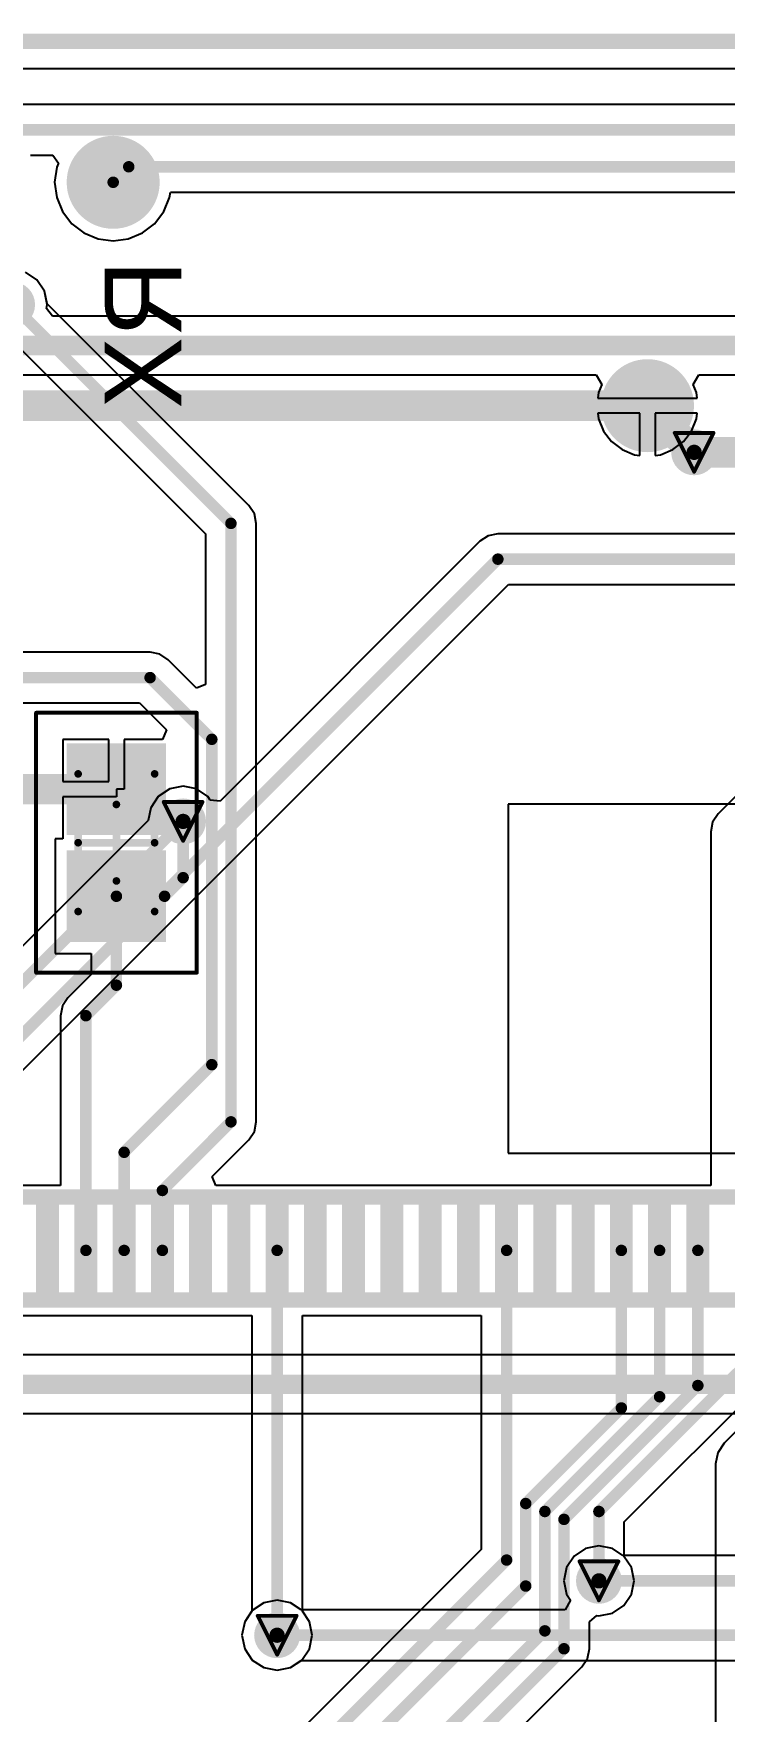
# Model space of a CAD drawing. Header units: millimetres. Extents: x 9.6 to 105, y 7.6 to 66.9.
# Drawn here: x 63.98 to 73.01, y 44.9 to 66.84 of the extents above; entities that cross this region are included whole.
import ezdxf

# ---------------------------------------------------------------- set-up
doc = ezdxf.new("R2010")
doc.units = ezdxf.units.MM
for name, color, linetype in [('BottomLayer', 5, 'Continuous'), ('BottomOverlay', 54, 'Continuous'), ('BottomPaste', 16, 'Continuous'), ('BottomSolder', 6, 'Continuous'), ('DrillDrawing', 1, 'Continuous'), ('KeepOutLayer', 6, 'Continuous'), ('Mechanical13', 56, 'Continuous'), ('Mechanical15', 56, 'Continuous'), ('Mechanical2', 216, 'Continuous'), ('Mechanical3', 76, 'Continuous'), ('Mechanical5', 56, 'Continuous'), ('TopLayer', 1, 'Continuous'), ('TopPaste', 8, 'Continuous'), ('TopSolder', 216, 'Continuous'), ('ViaHoleLayer', 16, 'Continuous')]:
    doc.layers.add(name, color=color, linetype=linetype)
doc.styles.add('Arial', font='arial.ttf', dxfattribs={"height": 0.2})

msp = doc.modelspace()

# ---------------------------------------------------------------- hatches: boundary and pattern name
at = {"layer": 'BottomLayer'}
h = msp.add_hatch(color=5, dxfattribs=at)
edge = h.paths.add_edge_path()
edge.add_arc((65.024, 64.897), 0.508, 0, 360)
h = msp.add_hatch(color=5, dxfattribs=at)
edge = h.paths.add_edge_path()
edge.add_arc((72.009, 61.976), 0.508, 0, 360)
h = msp.add_hatch(color=5, dxfattribs=at)
edge = h.paths.add_edge_path()
edge.add_arc((72.619, 61.366), 0.2, 0, 360)
h = msp.add_hatch(color=5, dxfattribs=at)
edge = h.paths.add_edge_path()
edge.add_arc((65.938, 56.54), 0.2, 0, 360)
h = msp.add_hatch(color=5, dxfattribs=at)
edge = h.paths.add_edge_path()
edge.add_arc((71.374, 46.609), 0.2, 0, 360)
h = msp.add_hatch(color=5, dxfattribs=at)
edge = h.paths.add_edge_path()
edge.add_arc((67.167, 45.898), 0.2, 0, 360)
at = {"layer": 'BottomPaste'}
h = msp.add_hatch(color=16, dxfattribs=at)
edge = h.paths.add_edge_path()
edge.add_arc((65.024, 64.897), 0.458, 0, 360)
h = msp.add_hatch(color=16, dxfattribs=at)
edge = h.paths.add_edge_path()
edge.add_arc((72.009, 61.976), 0.458, 0, 360)
at = {"layer": 'BottomSolder'}
h = msp.add_hatch(color=6, dxfattribs=at)
edge = h.paths.add_edge_path()
edge.add_arc((65.024, 64.897), 0.608, 0, 360)
h = msp.add_hatch(color=6, dxfattribs=at)
edge = h.paths.add_edge_path()
edge.add_arc((63.703, 63.297), 0.3, 0, 360)
h = msp.add_hatch(color=6, dxfattribs=at)
edge = h.paths.add_edge_path()
edge.add_arc((72.009, 61.976), 0.608, 0, 360)
h = msp.add_hatch(color=6, dxfattribs=at)
edge = h.paths.add_edge_path()
edge.add_arc((72.619, 61.366), 0.3, 0, 360)
h = msp.add_hatch(color=6, dxfattribs=at)
edge = h.paths.add_edge_path()
edge.add_arc((65.938, 56.54), 0.3, 0, 360)
h = msp.add_hatch(color=6, dxfattribs=at)
edge = h.paths.add_edge_path()
edge.add_arc((71.374, 46.609), 0.3, 0, 360)
h = msp.add_hatch(color=6, dxfattribs=at)
edge = h.paths.add_edge_path()
edge.add_arc((67.167, 45.898), 0.3, 0, 360)
at = {"layer": 'TopLayer'}
h = msp.add_hatch(color=1, dxfattribs=at)
edge = h.paths.add_edge_path()
edge.add_arc((72.619, 61.366), 0.2, 0, 360)
for points in [[(64.516, 57.461), (65.616, 57.461), (65.616, 56.461), (64.516, 56.461)], [(64.516, 56.061), (65.616, 56.061), (65.616, 55.061), (64.516, 55.061)], [(64.017, 51.53), (64.317, 51.53), (64.317, 50.33), (64.017, 50.33)], [(64.517, 51.53), (64.817, 51.53), (64.817, 50.33), (64.517, 50.33)], [(65.017, 51.53), (65.317, 51.53), (65.317, 50.33), (65.017, 50.33)], [(65.517, 51.53), (65.817, 51.53), (65.817, 50.33), (65.517, 50.33)], [(66.017, 51.53), (66.317, 51.53), (66.317, 50.33), (66.017, 50.33)], [(66.517, 51.53), (66.817, 51.53), (66.817, 50.33), (66.517, 50.33)], [(67.017, 51.53), (67.317, 51.53), (67.317, 50.33), (67.017, 50.33)], [(67.517, 51.53), (67.817, 51.53), (67.817, 50.33), (67.517, 50.33)], [(68.017, 51.53), (68.317, 51.53), (68.317, 50.33), (68.017, 50.33)], [(68.517, 51.53), (68.817, 51.53), (68.817, 50.33), (68.517, 50.33)], [(69.017, 51.53), (69.317, 51.53), (69.317, 50.33), (69.017, 50.33)], [(69.517, 51.53), (69.817, 51.53), (69.817, 50.33), (69.517, 50.33)], [(70.017, 51.53), (70.317, 51.53), (70.317, 50.33), (70.017, 50.33)], [(70.517, 51.53), (70.817, 51.53), (70.817, 50.33), (70.517, 50.33)], [(71.017, 51.53), (71.317, 51.53), (71.317, 50.33), (71.017, 50.33)], [(71.517, 51.53), (71.817, 51.53), (71.817, 50.33), (71.517, 50.33)], [(72.017, 51.53), (72.317, 51.53), (72.317, 50.33), (72.017, 50.33)], [(72.517, 51.53), (72.817, 51.53), (72.817, 50.33), (72.517, 50.33)]]:
    msp.add_hatch(color=1, dxfattribs=at).paths.add_polyline_path(points)
h = msp.add_hatch(color=1, dxfattribs=at)
edge = h.paths.add_edge_path()
edge.add_arc((65.938, 56.54), 0.2, 0, 360)
h = msp.add_hatch(color=1, dxfattribs=at)
edge = h.paths.add_edge_path()
edge.add_arc((71.374, 46.609), 0.2, 0, 360)
h = msp.add_hatch(color=1, dxfattribs=at)
edge = h.paths.add_edge_path()
edge.add_arc((67.167, 45.898), 0.2, 0, 360)
at = {"layer": 'TopPaste'}
for points in [[(64.566, 57.411), (65.566, 57.411), (65.566, 56.511), (64.566, 56.511)], [(64.566, 56.011), (65.566, 56.011), (65.566, 55.111), (64.566, 55.111)], [(64.017, 51.53), (64.317, 51.53), (64.317, 50.33), (64.017, 50.33)], [(64.517, 51.53), (64.817, 51.53), (64.817, 50.33), (64.517, 50.33)], [(65.017, 51.53), (65.317, 51.53), (65.317, 50.33), (65.017, 50.33)], [(65.517, 51.53), (65.817, 51.53), (65.817, 50.33), (65.517, 50.33)], [(66.017, 51.53), (66.317, 51.53), (66.317, 50.33), (66.017, 50.33)], [(66.517, 51.53), (66.817, 51.53), (66.817, 50.33), (66.517, 50.33)], [(67.017, 51.53), (67.317, 51.53), (67.317, 50.33), (67.017, 50.33)], [(67.517, 51.53), (67.817, 51.53), (67.817, 50.33), (67.517, 50.33)], [(68.017, 51.53), (68.317, 51.53), (68.317, 50.33), (68.017, 50.33)], [(68.517, 51.53), (68.817, 51.53), (68.817, 50.33), (68.517, 50.33)], [(69.017, 51.53), (69.317, 51.53), (69.317, 50.33), (69.017, 50.33)], [(69.517, 51.53), (69.817, 51.53), (69.817, 50.33), (69.517, 50.33)], [(70.017, 51.53), (70.317, 51.53), (70.317, 50.33), (70.017, 50.33)], [(70.517, 51.53), (70.817, 51.53), (70.817, 50.33), (70.517, 50.33)], [(71.017, 51.53), (71.317, 51.53), (71.317, 50.33), (71.017, 50.33)], [(71.517, 51.53), (71.817, 51.53), (71.817, 50.33), (71.517, 50.33)], [(72.017, 51.53), (72.317, 51.53), (72.317, 50.33), (72.017, 50.33)], [(72.517, 51.53), (72.817, 51.53), (72.817, 50.33), (72.517, 50.33)]]:
    msp.add_hatch(color=8, dxfattribs=at).paths.add_polyline_path(points)
at = {"layer": 'TopSolder'}
h = msp.add_hatch(color=216, dxfattribs=at)
edge = h.paths.add_edge_path()
edge.add_arc((63.703, 63.297), 0.3, 0, 360)
h = msp.add_hatch(color=216, dxfattribs=at)
edge = h.paths.add_edge_path()
edge.add_arc((72.619, 61.366), 0.3, 0, 360)
for points in [[(64.416, 57.561), (65.716, 57.561), (65.716, 56.361), (64.416, 56.361)], [(64.416, 56.161), (65.716, 56.161), (65.716, 54.961), (64.416, 54.961)], [(64.017, 51.53), (64.317, 51.53), (64.317, 50.33), (64.017, 50.33)], [(64.517, 51.53), (64.817, 51.53), (64.817, 50.33), (64.517, 50.33)], [(65.017, 51.53), (65.317, 51.53), (65.317, 50.33), (65.017, 50.33)], [(65.517, 51.53), (65.817, 51.53), (65.817, 50.33), (65.517, 50.33)], [(66.017, 51.53), (66.317, 51.53), (66.317, 50.33), (66.017, 50.33)], [(66.517, 51.53), (66.817, 51.53), (66.817, 50.33), (66.517, 50.33)], [(67.017, 51.53), (67.317, 51.53), (67.317, 50.33), (67.017, 50.33)], [(67.517, 51.53), (67.817, 51.53), (67.817, 50.33), (67.517, 50.33)], [(68.017, 51.53), (68.317, 51.53), (68.317, 50.33), (68.017, 50.33)], [(68.517, 51.53), (68.817, 51.53), (68.817, 50.33), (68.517, 50.33)], [(69.017, 51.53), (69.317, 51.53), (69.317, 50.33), (69.017, 50.33)], [(69.517, 51.53), (69.817, 51.53), (69.817, 50.33), (69.517, 50.33)], [(70.017, 51.53), (70.317, 51.53), (70.317, 50.33), (70.017, 50.33)], [(70.517, 51.53), (70.817, 51.53), (70.817, 50.33), (70.517, 50.33)], [(71.017, 51.53), (71.317, 51.53), (71.317, 50.33), (71.017, 50.33)], [(71.517, 51.53), (71.817, 51.53), (71.817, 50.33), (71.517, 50.33)], [(72.017, 51.53), (72.317, 51.53), (72.317, 50.33), (72.017, 50.33)], [(72.517, 51.53), (72.817, 51.53), (72.817, 50.33), (72.517, 50.33)]]:
    msp.add_hatch(color=216, dxfattribs=at).paths.add_polyline_path(points)
h = msp.add_hatch(color=216, dxfattribs=at)
edge = h.paths.add_edge_path()
edge.add_arc((65.938, 56.54), 0.3, 0, 360)
h = msp.add_hatch(color=216, dxfattribs=at)
edge = h.paths.add_edge_path()
edge.add_arc((71.374, 46.609), 0.3, 0, 360)
h = msp.add_hatch(color=216, dxfattribs=at)
edge = h.paths.add_edge_path()
edge.add_arc((67.167, 45.898), 0.3, 0, 360)
at = {"layer": 'ViaHoleLayer'}
h = msp.add_hatch(color=16, dxfattribs=at)
edge = h.paths.add_edge_path()
edge.add_arc((72.619, 61.366), 0.1, 0, 360)
h = msp.add_hatch(color=16, dxfattribs=at)
edge = h.paths.add_edge_path()
edge.add_arc((65.938, 56.54), 0.1, 0, 360)
h = msp.add_hatch(color=16, dxfattribs=at)
edge = h.paths.add_edge_path()
edge.add_arc((71.374, 46.609), 0.1, 0, 360)
h = msp.add_hatch(color=16, dxfattribs=at)
edge = h.paths.add_edge_path()
edge.add_arc((67.167, 45.898), 0.1, 0, 360)

# ---------------------------------------------------------------- linework, layer by layer
at = {"layer": 'BottomLayer'}
for p, q in [((13.302, 66.385), (98.982, 66.385)), ((89.535, 65.914), (63.805, 65.914)), ((63.942, 65.251), (64.236, 65.251)), ((64.236, 65.251), (64.307, 65.146)), ((64.286, 65.095), (64.259, 64.897)), ((64.307, 65.146), (64.286, 65.095)), ((64.259, 64.897), (64.286, 64.699)), ((65.762, 64.699), (65.772, 64.769)), ((65.772, 64.769), (86.861, 64.769)), ((64.286, 64.699), (64.362, 64.515)), ((64.362, 64.515), (64.483, 64.356)), ((65.565, 64.356), (65.686, 64.515)), ((65.686, 64.515), (65.762, 64.699)), ((64.483, 64.356), (64.642, 64.235)), ((65.406, 64.235), (65.565, 64.356)), ((64.642, 64.235), (64.826, 64.159)), ((64.826, 64.159), (65.024, 64.132)), ((65.024, 64.132), (65.222, 64.159)), ((65.222, 64.159), (65.406, 64.235)), ((64.028, 63.621), (63.879, 63.721)), ((64.127, 63.472), (64.028, 63.621)), ((64.162, 63.297), (64.127, 63.472)), ((64.152, 63.246), (64.162, 63.297)), ((64.232, 63.148), (64.152, 63.246)), ((76.866, 63.148), (64.232, 63.148)), ((62.586, 62.379), (71.339, 62.379)), ((71.339, 62.379), (71.411, 62.252)), ((72.607, 62.252), (72.679, 62.379)), ((72.679, 62.379), (78.801, 62.379)), ((71.368, 62.148), (71.358, 62.076)), ((71.411, 62.252), (71.368, 62.148)), ((72.65, 62.148), (72.607, 62.252)), ((72.66, 62.076), (72.65, 62.148)), ((71.358, 62.076), (72.009, 62.076)), ((71.909, 61.876), (71.358, 61.876)), ((71.358, 61.876), (71.368, 61.804)), ((71.909, 61.325), (71.909, 61.876)), ((72.009, 62.076), (72.66, 62.076)), ((72.66, 61.876), (72.109, 61.876)), ((72.109, 61.876), (72.109, 61.325)), ((72.65, 61.804), (72.66, 61.876)), ((71.368, 61.804), (71.434, 61.644)), ((72.584, 61.644), (72.65, 61.804)), ((71.434, 61.644), (71.54, 61.507)), ((71.54, 61.507), (71.677, 61.401)), ((72.341, 61.401), (72.478, 61.507)), ((72.478, 61.507), (72.584, 61.644)), ((71.677, 61.401), (71.837, 61.335)), ((71.837, 61.335), (71.909, 61.325)), ((72.109, 61.325), (72.181, 61.335)), ((72.181, 61.335), (72.341, 61.401)), ((69.819, 60.204), (66.421, 56.805)), ((69.926, 60.276), (69.819, 60.204)), ((70.053, 60.301), (69.926, 60.276)), ((76.889, 60.301), (70.053, 60.301)), ((60.961, 50.409), (70.19, 59.638)), ((70.19, 59.638), (75.636, 59.638)), ((65.614, 56.865), (65.515, 56.716)), ((65.763, 56.964), (65.614, 56.865)), ((65.938, 56.999), (65.763, 56.964)), ((66.114, 56.964), (65.938, 56.999)), ((66.263, 56.865), (66.114, 56.964)), ((66.294, 56.818), (66.263, 56.865)), ((65.515, 56.716), (65.482, 56.553)), ((66.421, 56.805), (66.294, 56.818)), ((86.356, 56.765), (70.186, 56.765)), ((70.186, 56.765), (70.186, 52.201)), ((65.482, 56.553), (58.361, 49.431)), ((70.186, 52.201), (86.356, 52.201)), ((78.404, 49.564), (62.439, 49.564)), ((62.598, 48.796), (78.404, 48.796)), ((71.198, 47.033), (71.05, 46.933)), ((71.374, 47.068), (71.198, 47.033)), ((71.55, 47.033), (71.374, 47.068)), ((71.688, 46.94), (71.55, 47.033)), ((70.95, 46.785), (70.915, 46.609)), ((71.05, 46.933), (70.95, 46.785)), ((100.416, 46.94), (71.688, 46.94)), ((70.915, 46.609), (70.95, 46.433)), ((66.992, 46.322), (66.843, 46.222)), ((67.167, 46.357), (66.992, 46.322)), ((67.343, 46.322), (67.167, 46.357)), ((67.481, 46.229), (67.343, 46.322)), ((71.002, 46.356), (70.934, 46.229)), ((70.95, 46.433), (71.002, 46.356)), ((66.843, 46.222), (66.743, 46.073)), ((70.934, 46.229), (67.481, 46.229)), ((66.743, 46.073), (66.708, 45.898)), ((66.708, 45.898), (66.743, 45.722)), ((66.743, 45.722), (66.843, 45.573)), ((66.843, 45.573), (66.992, 45.474)), ((66.992, 45.474), (67.167, 45.439)), ((67.167, 45.439), (67.343, 45.474)), ((67.343, 45.474), (67.481, 45.566)), ((67.481, 45.566), (100.962, 45.566))]:
    msp.add_line(p, q, dxfattribs=at)
for points, const_width in [([(63.805, 65.583), (89.535, 65.583)], 0.15), ([(65.024, 64.897), (65.227, 65.1)], 0.15), ([(65.227, 65.1), (89.23, 65.1)], 0.15), ([(62.586, 62.763), (79.07, 62.763)], 0.254), ([(55.753, 61.976), (72.009, 61.976)], 0.4), ([(72.009, 61.976), (72.619, 61.366)], 0.4), ([(60.63, 50.546), (70.053, 59.969)], 0.15), ([(70.053, 59.969), (77.026, 59.969)], 0.15), ([(58.268, 48.87), (65.938, 56.54)], 0.15), ([(62.439, 49.18), (78.638, 49.18)], 0.254), ([(71.374, 46.609), (100.553, 46.609)], 0.15), ([(67.167, 45.898), (101.645, 45.898)], 0.15)]:
    msp.add_lwpolyline(points, dxfattribs=dict(at, const_width=const_width))
for points, const_width in [([(65.19, 65.1, 1), (65.265, 65.1, 1)], 0.075), ([(65.19, 65.1, 1), (65.265, 65.1, 1)], 0.075), ([(64.986, 64.897, 1), (65.062, 64.897, 1)], 0.075), ([(71.909, 61.976, 1), (72.109, 61.976, 1)], 0.2), ([(71.909, 61.976, 1), (72.109, 61.976, 1)], 0.2), ([(72.519, 61.366, 1), (72.719, 61.366, 1)], 0.2), ([(70.016, 59.969, 1), (70.091, 59.969, 1)], 0.075), ([(70.016, 59.969, 1), (70.091, 59.969, 1)], 0.075), ([(65.901, 56.54, 1), (65.976, 56.54, 1)], 0.075), ([(71.336, 46.609, 1), (71.412, 46.609, 1)], 0.075), ([(67.13, 45.898, 1), (67.205, 45.898, 1)], 0.075)]:
    msp.add_lwpolyline(points, format="xyb", close=True, dxfattribs=dict(at, const_width=const_width))
at = {"layer": 'DrillDrawing', "const_width": 0.0508}
for points in [[(72.365, 61.62), (72.873, 61.62)], [(72.365, 61.62), (72.619, 61.112)], [(72.619, 61.112), (72.873, 61.62)], [(65.684, 56.794), (66.192, 56.794)], [(65.684, 56.794), (65.938, 56.286)], [(65.938, 56.286), (66.192, 56.794)], [(71.12, 46.863), (71.628, 46.863)], [(71.12, 46.863), (71.374, 46.355)], [(71.374, 46.355), (71.628, 46.863)], [(66.913, 46.152), (67.421, 46.152)], [(66.913, 46.152), (67.167, 45.644)], [(67.167, 45.644), (67.421, 46.152)]]:
    msp.add_lwpolyline(points, dxfattribs=at)
at = {"layer": 'DrillDrawing', "const_width": 0.0254}
for points in [[(72.352, 61.62, 1), (72.377, 61.62, 1)], [(72.352, 61.62, 1), (72.377, 61.62, 1)], [(72.86, 61.62, 1), (72.885, 61.62, 1)], [(72.86, 61.62, 1), (72.885, 61.62, 1)], [(72.606, 61.112, 1), (72.631, 61.112, 1)], [(72.606, 61.112, 1), (72.631, 61.112, 1)], [(65.672, 56.794, 1), (65.697, 56.794, 1)], [(65.672, 56.794, 1), (65.697, 56.794, 1)], [(66.18, 56.794, 1), (66.205, 56.794, 1)], [(66.18, 56.794, 1), (66.205, 56.794, 1)], [(65.926, 56.286, 1), (65.951, 56.286, 1)], [(65.926, 56.286, 1), (65.951, 56.286, 1)], [(71.107, 46.863, 1), (71.133, 46.863, 1)], [(71.107, 46.863, 1), (71.133, 46.863, 1)], [(71.615, 46.863, 1), (71.641, 46.863, 1)], [(71.615, 46.863, 1), (71.641, 46.863, 1)], [(71.361, 46.355, 1), (71.387, 46.355, 1)], [(71.361, 46.355, 1), (71.387, 46.355, 1)], [(66.901, 46.152, 1), (66.926, 46.152, 1)], [(66.901, 46.152, 1), (66.926, 46.152, 1)], [(67.409, 46.152, 1), (67.434, 46.152, 1)], [(67.409, 46.152, 1), (67.434, 46.152, 1)], [(67.155, 45.644, 1), (67.18, 45.644, 1)], [(67.155, 45.644, 1), (67.18, 45.644, 1)]]:
    msp.add_lwpolyline(points, format="xyb", close=True, dxfattribs=at)
at = {"layer": 'KeepOutLayer', "const_width": 0.2}
msp.add_lwpolyline([(13.277, 66.742), (101.277, 66.742)], dxfattribs=at)
at = {"layer": 'Mechanical13', "const_width": 0.1}
for points in [[(64.566, 57.161), (65.566, 57.161)], [(64.566, 55.361), (64.566, 57.161)], [(65.566, 55.361), (65.566, 57.161)], [(64.566, 55.361), (65.566, 55.361)]]:
    msp.add_lwpolyline(points, dxfattribs=at)
at = {"layer": 'Mechanical13', "const_width": 0.05}
for points in [[(64.541, 57.161, 1), (64.591, 57.161, 1)], [(64.541, 57.161, 1), (64.591, 57.161, 1)], [(65.541, 57.161, 1), (65.591, 57.161, 1)], [(65.541, 57.161, 1), (65.591, 57.161, 1)], [(64.541, 55.361, 1), (64.591, 55.361, 1)], [(64.541, 55.361, 1), (64.591, 55.361, 1)], [(65.541, 55.361, 1), (65.591, 55.361, 1)], [(65.541, 55.361, 1), (65.591, 55.361, 1)]]:
    msp.add_lwpolyline(points, format="xyb", close=True, dxfattribs=at)
at = {"layer": 'Mechanical15'}
for points, const_width in [([(64.016, 57.961), (66.116, 57.961)], 0.05), ([(64.016, 54.561), (64.016, 57.961)], 0.05), ([(66.116, 54.561), (66.116, 57.961)], 0.05), ([(65.066, 55.761), (65.066, 56.761)], 0.1), ([(64.566, 56.261), (65.566, 56.261)], 0.1), ([(64.016, 54.561), (66.116, 54.561)], 0.05)]:
    msp.add_lwpolyline(points, dxfattribs=dict(at, const_width=const_width))
for points, const_width in [([(64.004, 57.961, 1), (64.029, 57.961, 1)], 0.025), ([(64.004, 57.961, 1), (64.029, 57.961, 1)], 0.025), ([(66.104, 57.961, 1), (66.129, 57.961, 1)], 0.025), ([(66.104, 57.961, 1), (66.129, 57.961, 1)], 0.025), ([(65.041, 56.761, 1), (65.091, 56.761, 1)], 0.05), ([(64.541, 56.261, 1), (64.591, 56.261, 1)], 0.05), ([(65.541, 56.261, 1), (65.591, 56.261, 1)], 0.05), ([(65.041, 55.761, 1), (65.091, 55.761, 1)], 0.05), ([(64.004, 54.561, 1), (64.029, 54.561, 1)], 0.025), ([(64.004, 54.561, 1), (64.029, 54.561, 1)], 0.025), ([(66.104, 54.561, 1), (66.129, 54.561, 1)], 0.025), ([(66.104, 54.561, 1), (66.129, 54.561, 1)], 0.025)]:
    msp.add_lwpolyline(points, format="xyb", close=True, dxfattribs=dict(at, const_width=const_width))
at = {"layer": 'Mechanical2', "const_width": 0.2}
msp.add_lwpolyline([(60.567, 50.28), (74.767, 50.28)], dxfattribs=at)
at = {"layer": 'Mechanical3', "const_width": 0.2}
msp.add_lwpolyline([(59.217, 51.63), (76.117, 51.63)], dxfattribs=at)
at = {"layer": 'Mechanical5', "const_width": 0.2}
msp.add_lwpolyline([(59.217, 51.63), (76.117, 51.63)], dxfattribs=at)
at = {"layer": 'TopLayer'}
for p, q in [((13.302, 66.385), (82.283, 66.385)), ((64.028, 63.621), (63.879, 63.721)), ((64.127, 63.472), (64.028, 63.621)), ((64.16, 63.309), (64.127, 63.472)), ((66.798, 60.671), (64.16, 63.309)), ((63.691, 62.84), (66.232, 60.299)), ((66.87, 60.563), (66.798, 60.671)), ((66.895, 60.437), (66.87, 60.563)), ((66.895, 52.611), (66.895, 60.437)), ((66.232, 60.299), (66.232, 58.329)), ((75.693, 59.397), (72.933, 56.638)), ((65.506, 58.751), (60.548, 58.751)), ((65.633, 58.726), (65.506, 58.751)), ((65.741, 58.654), (65.633, 58.726)), ((66.115, 58.28), (65.741, 58.654)), ((66.232, 58.329), (66.115, 58.28)), ((60.686, 58.089), (65.369, 58.089)), ((65.369, 58.089), (65.72, 57.738)), ((65.72, 57.738), (65.667, 57.611)), ((64.966, 57.611), (64.366, 57.611)), ((64.366, 57.611), (64.366, 57.061)), ((64.966, 57.061), (64.966, 57.611)), ((65.667, 57.611), (65.166, 57.611)), ((65.166, 57.611), (65.166, 56.961)), ((64.366, 57.061), (64.966, 57.061)), ((65.066, 56.861), (64.366, 56.861)), ((64.366, 56.861), (64.366, 56.311)), ((65.166, 56.961), (65.066, 56.961)), ((65.066, 56.961), (65.066, 56.861)), ((72.933, 56.638), (72.861, 56.53)), ((72.861, 56.53), (72.836, 56.403)), ((72.836, 56.403), (72.836, 51.78)), ((64.366, 56.311), (64.266, 56.311)), ((64.266, 56.311), (64.266, 54.811)), ((64.266, 54.811), (64.735, 54.811)), ((64.735, 54.811), (64.735, 54.536)), ((64.735, 54.536), (64.433, 54.234)), ((64.433, 54.234), (64.361, 54.126)), ((64.361, 54.126), (64.336, 53.999)), ((64.336, 53.999), (64.336, 51.78)), ((66.798, 52.376), (66.87, 52.484)), ((66.87, 52.484), (66.895, 52.611)), ((66.319, 51.897), (66.798, 52.376)), ((64.336, 51.78), (62.267, 51.78)), ((66.367, 51.78), (66.319, 51.897)), ((72.836, 51.78), (66.367, 51.78)), ((62.267, 50.08), (66.836, 50.08)), ((66.836, 50.08), (66.836, 46.212)), ((67.499, 46.212), (67.499, 50.08)), ((67.499, 50.08), (69.836, 50.08)), ((69.836, 50.08), (69.836, 47.018)), ((71.705, 47.379), (73.902, 49.575)), ((74.031, 49.429), (73.012, 48.41)), ((72.929, 48.285), (72.9, 48.138)), ((73.012, 48.41), (72.929, 48.285)), ((72.9, 48.138), (72.9, 48.138)), ((72.9, 48.138), (72.9, 41.781)), ((71.705, 46.923), (71.705, 47.379)), ((69.836, 47.018), (66.4, 43.582)), ((71.798, 46.785), (71.705, 46.923)), ((71.833, 46.609), (71.798, 46.785)), ((71.798, 46.433), (71.833, 46.609)), ((71.698, 46.285), (71.798, 46.433)), ((66.836, 46.212), (66.743, 46.073)), ((67.591, 46.073), (67.499, 46.212)), ((71.249, 46.075), (71.347, 46.156)), ((71.347, 46.156), (71.374, 46.15)), ((71.374, 46.15), (71.55, 46.185)), ((71.55, 46.185), (71.698, 46.285)), ((66.743, 46.073), (66.708, 45.898)), ((66.708, 45.898), (66.743, 45.722)), ((67.626, 45.898), (67.591, 46.073)), ((67.591, 45.722), (67.626, 45.898)), ((71.249, 45.721), (71.249, 46.075)), ((66.743, 45.722), (66.843, 45.573)), ((67.492, 45.573), (67.591, 45.722)), ((71.223, 45.594), (71.249, 45.721)), ((66.843, 45.573), (66.992, 45.474)), ((66.992, 45.474), (67.167, 45.439)), ((67.167, 45.439), (67.343, 45.474)), ((67.343, 45.474), (67.492, 45.573)), ((70.227, 44.561), (71.152, 45.486)), ((71.152, 45.486), (71.223, 45.594))]:
    msp.add_line(p, q, dxfattribs=at)
for points, const_width in [([(63.703, 63.297), (66.563, 60.437)], 0.15), ([(72.619, 61.366), (81.212, 61.366)], 0.4), ([(66.563, 52.611), (66.563, 60.437)], 0.15), ([(60.548, 58.42), (65.506, 58.42)], 0.15), ([(65.506, 58.42), (66.313, 57.613)], 0.15), ([(66.313, 53.359), (66.313, 57.613)], 0.15), ([(63.754, 56.961), (65.066, 56.961)], 0.4), ([(65.938, 55.804), (65.938, 56.54)], 0.15), ([(65.696, 55.561), (65.938, 55.804)], 0.15), ([(65.066, 54.398), (65.066, 55.561)], 0.15), ([(65.066, 55.561), (65.696, 55.561)], 0.15), ([(64.667, 53.999), (65.066, 54.398)], 0.15), ([(64.667, 50.93), (64.667, 53.999)], 0.15), ([(65.167, 52.213), (66.313, 53.359)], 0.15), ([(65.667, 51.714), (66.563, 52.611)], 0.15), ([(65.167, 50.93), (65.167, 52.213)], 0.15), ([(65.667, 50.93), (65.667, 51.714)], 0.15), ([(67.167, 45.898), (67.167, 50.93)], 0.15), ([(70.167, 46.881), (70.167, 50.93)], 0.15), ([(71.667, 48.87), (71.667, 50.93)], 0.15), ([(72.167, 49.016), (72.167, 50.93)], 0.15), ([(72.667, 49.163), (72.667, 50.93)], 0.15), ([(71.374, 47.516), (73.667, 49.809)], 0.15), ([(70.917, 47.413), (72.667, 49.163)], 0.15), ([(70.417, 47.62), (71.667, 48.87)], 0.15), ([(70.667, 47.516), (72.167, 49.016)], 0.15), ([(70.417, 46.541), (70.417, 47.62)], 0.15), ([(70.667, 45.955), (70.667, 47.516)], 0.15), ([(70.917, 45.721), (70.917, 47.413)], 0.15), ([(71.374, 46.609), (71.374, 47.516)], 0.15), ([(66.634, 43.348), (70.167, 46.881)], 0.15), ([(64.567, 40.691), (70.417, 46.541)], 0.15), ([(60.935, 36.222), (70.667, 45.955)], 0.15), ([(61.342, 36.145), (70.917, 45.721)], 0.15)]:
    msp.add_lwpolyline(points, dxfattribs=dict(at, const_width=const_width))
for points, const_width in [([(72.519, 61.366, 1), (72.719, 61.366, 1)], 0.2), ([(66.526, 60.437, 1), (66.601, 60.437, 1)], 0.075), ([(66.526, 60.437, 1), (66.601, 60.437, 1)], 0.075), ([(65.469, 58.42, 1), (65.544, 58.42, 1)], 0.075), ([(65.469, 58.42, 1), (65.544, 58.42, 1)], 0.075), ([(66.276, 57.613, 1), (66.351, 57.613, 1)], 0.075), ([(66.276, 57.613, 1), (66.351, 57.613, 1)], 0.075), ([(64.966, 56.961, 1), (65.166, 56.961, 1)], 0.2), ([(65.901, 56.54, 1), (65.976, 56.54, 1)], 0.075), ([(65.901, 55.804, 1), (65.976, 55.804, 1)], 0.075), ([(65.901, 55.804, 1), (65.976, 55.804, 1)], 0.075), ([(65.029, 55.561, 1), (65.104, 55.561, 1)], 0.075), ([(65.029, 55.561, 1), (65.104, 55.561, 1)], 0.075), ([(65.658, 55.561, 1), (65.733, 55.561, 1)], 0.075), ([(65.658, 55.561, 1), (65.733, 55.561, 1)], 0.075), ([(65.029, 54.398, 1), (65.104, 54.398, 1)], 0.075), ([(65.029, 54.398, 1), (65.104, 54.398, 1)], 0.075), ([(64.63, 53.999, 1), (64.705, 53.999, 1)], 0.075), ([(64.63, 53.999, 1), (64.705, 53.999, 1)], 0.075), ([(66.276, 53.359, 1), (66.351, 53.359, 1)], 0.075), ([(66.276, 53.359, 1), (66.351, 53.359, 1)], 0.075), ([(66.526, 52.611, 1), (66.601, 52.611, 1)], 0.075), ([(66.526, 52.611, 1), (66.601, 52.611, 1)], 0.075), ([(65.13, 52.213, 1), (65.205, 52.213, 1)], 0.075), ([(65.13, 52.213, 1), (65.205, 52.213, 1)], 0.075), ([(65.63, 51.714, 1), (65.705, 51.714, 1)], 0.075), ([(65.63, 51.714, 1), (65.705, 51.714, 1)], 0.075), ([(64.63, 50.93, 1), (64.705, 50.93, 1)], 0.075), ([(65.13, 50.93, 1), (65.205, 50.93, 1)], 0.075), ([(65.63, 50.93, 1), (65.705, 50.93, 1)], 0.075), ([(67.13, 50.93, 1), (67.205, 50.93, 1)], 0.075), ([(70.13, 50.93, 1), (70.205, 50.93, 1)], 0.075), ([(71.63, 50.93, 1), (71.705, 50.93, 1)], 0.075), ([(72.13, 50.93, 1), (72.205, 50.93, 1)], 0.075), ([(72.63, 50.93, 1), (72.705, 50.93, 1)], 0.075), ([(72.63, 49.163, 1), (72.705, 49.163, 1)], 0.075), ([(72.63, 49.163, 1), (72.705, 49.163, 1)], 0.075), ([(71.63, 48.87, 1), (71.705, 48.87, 1)], 0.075), ([(71.63, 48.87, 1), (71.705, 48.87, 1)], 0.075), ([(72.13, 49.016, 1), (72.205, 49.016, 1)], 0.075), ([(72.13, 49.016, 1), (72.205, 49.016, 1)], 0.075), ([(70.38, 47.62, 1), (70.455, 47.62, 1)], 0.075), ([(70.38, 47.62, 1), (70.455, 47.62, 1)], 0.075), ([(70.63, 47.516, 1), (70.705, 47.516, 1)], 0.075), ([(70.63, 47.516, 1), (70.705, 47.516, 1)], 0.075), ([(70.88, 47.413, 1), (70.955, 47.413, 1)], 0.075), ([(70.88, 47.413, 1), (70.955, 47.413, 1)], 0.075), ([(71.336, 47.516, 1), (71.412, 47.516, 1)], 0.075), ([(71.336, 47.516, 1), (71.412, 47.516, 1)], 0.075), ([(70.13, 46.881, 1), (70.205, 46.881, 1)], 0.075), ([(70.13, 46.881, 1), (70.205, 46.881, 1)], 0.075), ([(70.38, 46.541, 1), (70.455, 46.541, 1)], 0.075), ([(70.38, 46.541, 1), (70.455, 46.541, 1)], 0.075), ([(71.336, 46.609, 1), (71.412, 46.609, 1)], 0.075), ([(67.13, 45.898, 1), (67.205, 45.898, 1)], 0.075), ([(70.63, 45.955, 1), (70.705, 45.955, 1)], 0.075), ([(70.63, 45.955, 1), (70.705, 45.955, 1)], 0.075), ([(70.88, 45.721, 1), (70.955, 45.721, 1)], 0.075), ([(70.88, 45.721, 1), (70.955, 45.721, 1)], 0.075)]:
    msp.add_lwpolyline(points, format="xyb", close=True, dxfattribs=dict(at, const_width=const_width))

# ---------------------------------------------------------------- texts
at = {"layer": 'BottomOverlay', "style": 'Arial', "text_generation_flag": 2}
msp.add_text('RX', height=1, rotation=90, dxfattribs=at).set_placement((65.913, 63.881))

doc.saveas('drawing.dxf')
